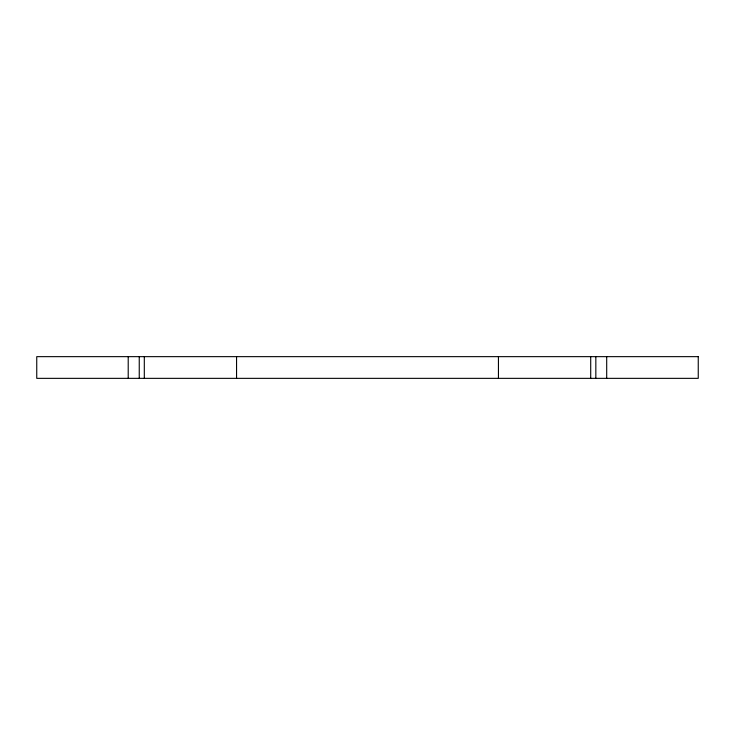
<?xml version="1.0" encoding="UTF-8"?>
<svg xmlns="http://www.w3.org/2000/svg" width="735" height="735" viewBox="0 0 735 735"><rect width="100%" height="100%" fill="white"/><g stroke="black" fill="none" stroke-linecap="round" stroke-linejoin="round"><path stroke-width="1.1" d="M606.697 356.65L606.697 378.35M595.837 356.65L595.837 378.35M590.71 356.65L590.71 378.35M498.44 356.65L498.44 378.35M236.56 356.65L236.56 378.35M144.308 356.65L144.308 378.35M139.246 356.65L139.246 378.35M128.212 356.65L128.212 378.35M698.25 356.65L36.75 356.65L36.75 378.35L698.25 378.35L698.25 356.65"/></g></svg>
